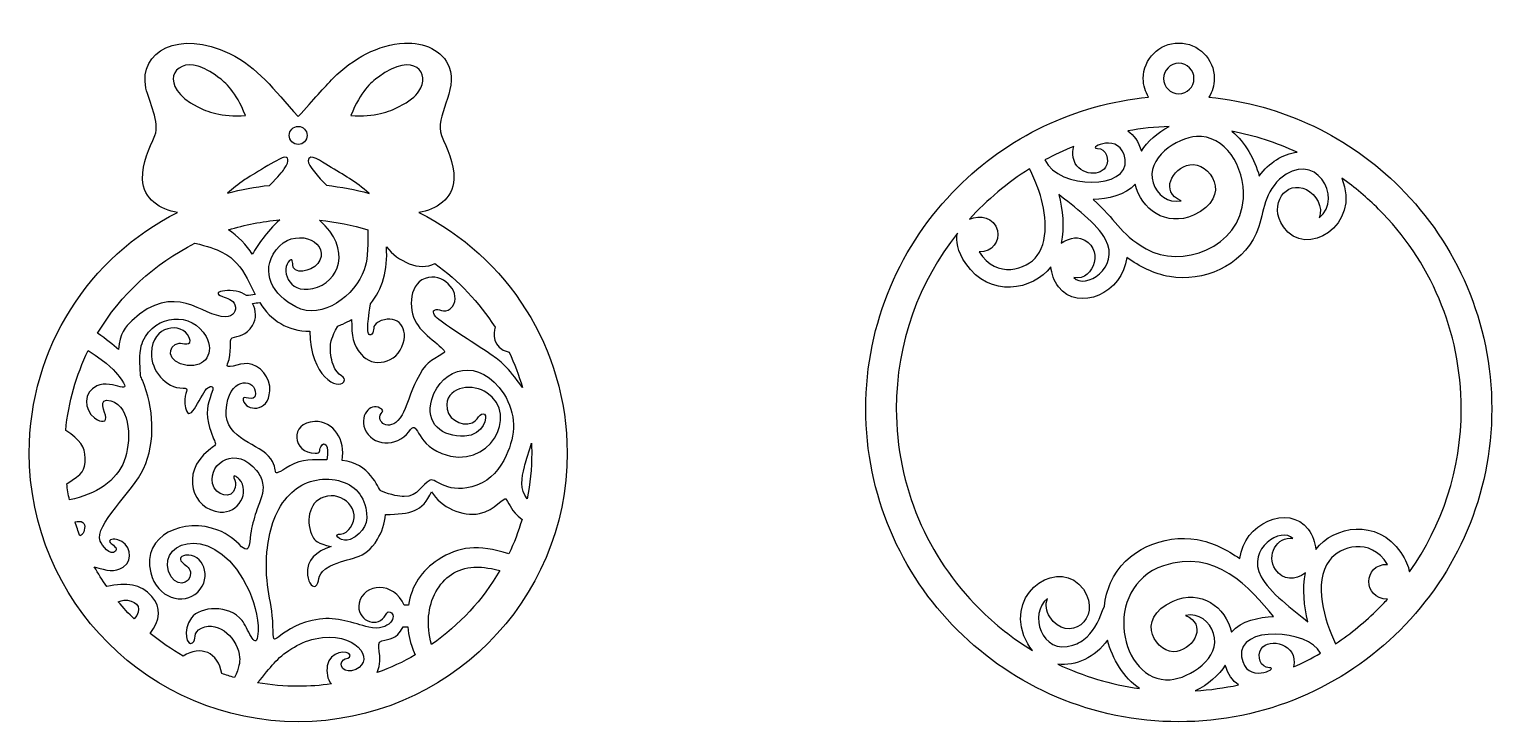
# Model space of a CAD drawing. Header units: centimetres. Extents: x 1 to 126, y -110 to -2.
# Drawn here: x 76.9 to 98.44, y -77.43 to -67.23 of the extents above; entities that cross this region are included whole.
import ezdxf

# ---------------------------------------------------------------- set-up
doc = ezdxf.new("R2010")
doc.units = ezdxf.units.CM
doc.header["$MEASUREMENT"] = 0
doc.layers.add('layer 1', color=7, linetype='Continuous')

msp = doc.modelspace()

# ---------------------------------------------------------------- linework, layer by layer
at = {"layer": 'layer 1', "color": 250}
for points, knots in [([(80.85889, -77.43492), (83.04727, -77.43492), (84.82131, -75.66088), (84.82131, -73.4725), (84.82131, -73.4725), (84.82131, -71.92305), (83.93184, -70.58154), (82.63577, -69.93014), (82.63577, -69.93014), (82.88968, -69.89324), (83.14027, -69.73407), (83.15141, -69.44225), (83.15141, -69.44225), (83.16106, -69.18946), (83.05103, -68.99299), (82.9699, -68.79592), (82.9699, -68.79592), (82.86015, -68.52937), (83.2183, -68.13003), (83.08518, -67.79286), (83.08518, -67.79286), (82.98617, -67.54208), (82.7123, -67.42044), (82.42462, -67.4363), (82.42462, -67.4363), (82.03214, -67.45793), (81.6651, -67.66514), (81.37521, -67.95314), (81.37521, -67.95314), (81.23578, -68.09166), (81.0924, -68.26355), (80.85889, -68.5198), (80.85889, -68.5198), (80.48413, -68.10853), (80.27487, -67.79811), (79.84561, -67.58983), (79.84561, -67.58983), (79.10864, -67.23226), (78.50056, -67.55279), (78.61627, -68.0988), (78.61627, -68.0988), (78.65986, -68.30445), (78.8261, -68.60597), (78.74789, -68.79592), (78.74789, -68.79592), (78.66675, -68.99298), (78.55673, -69.18948), (78.56638, -69.44225), (78.56638, -69.44225), (78.57752, -69.73407), (78.8281, -69.89324), (79.08201, -69.93013), (79.08201, -69.93013), (77.78594, -70.58153), (76.89647, -71.92305), (76.89647, -73.4725), (76.89647, -73.4725), (76.89647, -75.66088), (78.67051, -77.43492), (80.85889, -77.43492)], [0, 0, 0, 0, 0.0625, 0.0625, 0.0625, 0.0625, 0.125, 0.125, 0.125, 0.125, 0.1875, 0.1875, 0.1875, 0.1875, 0.25, 0.25, 0.25, 0.25, 0.3125, 0.3125, 0.3125, 0.3125, 0.375, 0.375, 0.375, 0.375, 0.4375, 0.4375, 0.4375, 0.4375, 0.5, 0.5, 0.5, 0.5, 0.5625, 0.5625, 0.5625, 0.5625, 0.625, 0.625, 0.625, 0.625, 0.6875, 0.6875, 0.6875, 0.6875, 0.75, 0.75, 0.75, 0.75, 0.8125, 0.8125, 0.8125, 0.8125, 0.875, 0.875, 0.875, 0.875, 1, 1, 1, 1]), ([(90.57214, -76.08433), (91.4066, -76.9188), (92.55937, -77.43492), (93.83266, -77.43492), (93.83266, -77.43492), (95.10593, -77.43492), (96.25875, -76.91878), (97.09318, -76.08433), (97.09318, -76.08433), (97.92763, -75.2499), (98.44377, -74.09708), (98.44377, -72.82381), (98.44377, -72.82381), (98.44377, -71.55052), (97.92764, -70.39775), (97.09318, -69.56329), (97.09318, -69.56329), (96.35702, -68.82711), (95.37301, -68.33878), (94.27713, -68.23394), (94.27713, -68.23394), (94.32696, -68.15384), (94.35577, -68.05931), (94.35577, -67.95803), (94.35577, -67.95803), (94.35577, -67.66911), (94.12158, -67.43492), (93.83266, -67.43492), (93.83266, -67.43492), (93.54374, -67.43492), (93.30955, -67.66911), (93.30955, -67.95803), (93.30955, -67.95803), (93.30955, -68.05931), (93.33836, -68.15384), (93.38819, -68.23394), (93.38819, -68.23394), (92.29231, -68.33876), (91.30833, -68.8271), (90.57214, -69.56329), (90.57214, -69.56329), (89.73771, -70.39774), (89.22155, -71.55052), (89.22155, -72.82381), (89.22155, -72.82381), (89.22155, -74.0971), (89.73769, -75.24989), (90.57214, -76.08433)], [0, 0, 0, 0, 0.07692308, 0.07692308, 0.07692308, 0.07692308, 0.15384615, 0.15384615, 0.15384615, 0.15384615, 0.23076923, 0.23076923, 0.23076923, 0.23076923, 0.30769231, 0.30769231, 0.30769231, 0.30769231, 0.38461538, 0.38461538, 0.38461538, 0.38461538, 0.46153846, 0.46153846, 0.46153846, 0.46153846, 0.53846154, 0.53846154, 0.53846154, 0.53846154, 0.61538462, 0.61538462, 0.61538462, 0.61538462, 0.69230769, 0.69230769, 0.69230769, 0.69230769, 0.76923077, 0.76923077, 0.76923077, 0.76923077, 0.84615385, 0.84615385, 0.84615385, 0.84615385, 1, 1, 1, 1]), ([(82.34719, -68.37157), (82.19993, -68.44806), (81.99551, -68.52904), (81.63398, -68.50205), (81.63398, -68.50205), (81.78602, -68.14099), (81.92456, -68.0212), (82.04055, -67.936), (82.04055, -67.936), (82.57772, -67.54145), (82.81582, -67.8887), (82.63861, -68.14493), (82.63861, -68.14493), (82.58455, -68.22309), (82.49445, -68.29509), (82.34719, -68.37157)], [0, 0, 0, 0, 0.2, 0.2, 0.2, 0.2, 0.4, 0.4, 0.4, 0.4, 0.6, 0.6, 0.6, 0.6, 1, 1, 1, 1]), ([(79.67723, -67.936), (79.79323, -68.0212), (79.93176, -68.14099), (80.08381, -68.50205), (80.08381, -68.50205), (79.72227, -68.52904), (79.51786, -68.44806), (79.37059, -68.37157), (79.37059, -68.37157), (78.79097, -68.07052), (79.02123, -67.66549), (79.38384, -67.77487), (79.38384, -67.77487), (79.46774, -67.80017), (79.56122, -67.85079), (79.67723, -67.936)], [0, 0, 0, 0, 0.2, 0.2, 0.2, 0.2, 0.4, 0.4, 0.4, 0.4, 0.6, 0.6, 0.6, 0.6, 1, 1, 1, 1]), ([(93.83266, -68.18203), (93.70895, -68.18203), (93.60866, -68.08174), (93.60866, -67.95803), (93.60866, -67.95803), (93.60866, -67.83432), (93.70895, -67.73402), (93.83266, -67.73402), (93.83266, -67.73402), (93.95637, -67.73402), (94.05666, -67.83432), (94.05666, -67.95803), (94.05666, -67.95803), (94.05666, -68.08174), (93.95637, -68.18203), (93.83266, -68.18203)], [0, 0, 0, 0, 0.2, 0.2, 0.2, 0.2, 0.4, 0.4, 0.4, 0.4, 0.6, 0.6, 0.6, 0.6, 1, 1, 1, 1]), ([(80.85889, -68.92865), (80.93189, -68.92865), (80.99107, -68.86947), (80.99107, -68.79647), (80.99107, -68.79647), (80.99107, -68.72346), (80.93189, -68.66429), (80.85889, -68.66429), (80.85889, -68.66429), (80.78589, -68.66429), (80.72671, -68.72346), (80.72671, -68.79647), (80.72671, -68.79647), (80.72671, -68.86947), (80.78589, -68.92865), (80.85889, -68.92865)], [0, 0, 0, 0, 0.2, 0.2, 0.2, 0.2, 0.4, 0.4, 0.4, 0.4, 0.6, 0.6, 0.6, 0.6, 1, 1, 1, 1]), ([(91.86024, -69.15833), (91.99862, -69.08371), (92.14171, -69.01674), (92.28894, -68.95789), (92.28894, -68.95789), (92.26978, -69.00949), (92.26416, -69.06514), (92.27645, -69.12295), (92.27645, -69.12295), (92.33008, -69.37537), (92.65343, -69.41687), (92.75256, -69.26661), (92.75256, -69.26661), (92.82242, -69.16072), (92.76249, -68.98634), (92.63296, -68.98743), (92.63296, -68.98743), (92.47232, -68.9888), (92.98398, -68.72977), (93.04169, -69.1499), (93.04169, -69.1499), (93.1039, -69.60252), (92.06741, -69.59361), (91.86024, -69.15833)], [0, 0, 0, 0, 0.14285714, 0.14285714, 0.14285714, 0.14285714, 0.28571429, 0.28571429, 0.28571429, 0.28571429, 0.42857143, 0.42857143, 0.42857143, 0.42857143, 0.57142857, 0.57142857, 0.57142857, 0.57142857, 0.71428571, 0.71428571, 0.71428571, 0.71428571, 1, 1, 1, 1]), ([(93.69352, -68.66448), (93.51981, -68.75267), (93.37144, -68.88491), (93.28127, -69.02815), (93.28127, -69.02815), (93.24273, -68.88633), (93.16969, -68.7899), (93.07986, -68.7301), (93.07986, -68.7301), (93.27977, -68.69358), (93.48471, -68.67136), (93.69352, -68.66448)], [0, 0, 0, 0, 0.25, 0.25, 0.25, 0.25, 0.5, 0.5, 0.5, 0.5, 1, 1, 1, 1]), ([(95.01878, -69.39479), (94.95074, -69.1483), (94.81233, -68.89857), (94.61587, -68.73573), (94.61587, -68.73573), (94.95151, -68.79964), (95.27285, -68.90389), (95.57468, -69.04319), (95.57468, -69.04319), (95.36643, -69.07175), (95.15871, -69.19438), (95.01878, -69.39479)], [0, 0, 0, 0, 0.25, 0.25, 0.25, 0.25, 0.5, 0.5, 0.5, 0.5, 1, 1, 1, 1]), ([(93.35174, -70.46955), (92.93621, -70.22729), (92.91263, -70.03488), (92.57071, -69.74169), (92.57071, -69.74169), (92.78329, -69.73516), (93.0487, -69.68027), (93.192, -69.51415), (93.192, -69.51415), (93.27526, -69.88378), (93.64737, -70.15119), (94.04878, -69.97103), (94.04878, -69.97103), (94.65313, -69.69978), (94.27862, -69.17489), (93.99637, -69.22781), (93.99637, -69.22781), (93.72884, -69.278), (93.55228, -69.63278), (93.86774, -69.75801), (93.86774, -69.75801), (93.66816, -69.80286), (93.51218, -69.66607), (93.45581, -69.49421), (93.45581, -69.49421), (93.33722, -69.13264), (93.8086, -68.83266), (94.09313, -68.81249), (94.09313, -68.81249), (94.50391, -68.78343), (94.81053, -69.25025), (94.78508, -69.72352), (94.78508, -69.72352), (94.74571, -70.45658), (93.85527, -70.76302), (93.35174, -70.46955)], [0, 0, 0, 0, 0.1, 0.1, 0.1, 0.1, 0.2, 0.2, 0.2, 0.2, 0.3, 0.3, 0.3, 0.3, 0.4, 0.4, 0.4, 0.4, 0.5, 0.5, 0.5, 0.5, 0.6, 0.6, 0.6, 0.6, 0.7, 0.7, 0.7, 0.7, 0.8, 0.8, 0.8, 0.8, 1, 1, 1, 1]), ([(80.43733, -69.53241), (80.22593, -69.55479), (80.01951, -69.59386), (79.81936, -69.64815), (79.81936, -69.64815), (79.89507, -69.58124), (79.97167, -69.51433), (80.07092, -69.44831), (80.07092, -69.44831), (80.15256, -69.394), (80.58417, -69.13272), (80.63795, -69.12079), (80.63795, -69.12079), (80.71193, -69.10436), (80.74464, -69.16345), (80.65423, -69.2894), (80.65423, -69.2894), (80.6219, -69.33444), (80.57627, -69.39477), (80.43733, -69.53241)], [0, 0, 0, 0, 0.16666667, 0.16666667, 0.16666667, 0.16666667, 0.33333333, 0.33333333, 0.33333333, 0.33333333, 0.5, 0.5, 0.5, 0.5, 0.66666667, 0.66666667, 0.66666667, 0.66666667, 1, 1, 1, 1]), ([(81.90466, -69.64984), (81.70055, -69.59411), (81.48989, -69.55418), (81.27404, -69.53168), (81.27404, -69.53168), (81.16141, -69.41685), (81.003, -69.23468), (81.00661, -69.17163), (81.00661, -69.17163), (81.0142, -69.0387), (81.2118, -69.18948), (81.30309, -69.24386), (81.30309, -69.24386), (81.53707, -69.38326), (81.70209, -69.47252), (81.90466, -69.64984)], [0, 0, 0, 0, 0.2, 0.2, 0.2, 0.2, 0.4, 0.4, 0.4, 0.4, 0.6, 0.6, 0.6, 0.6, 1, 1, 1, 1]), ([(92.48162, -76.18436), (92.4223, -76.23901), (92.34838, -76.28161), (92.27144, -76.30697), (92.27144, -76.30697), (91.80574, -76.4605), (91.61612, -75.83623), (91.89916, -75.61922), (91.89916, -75.61922), (91.8597, -75.7048), (91.88134, -75.8058), (91.93312, -75.88984), (91.93312, -75.88984), (92.18788, -76.30353), (92.72667, -75.92054), (92.4266, -75.48384), (92.4266, -75.48384), (92.10288, -75.01276), (91.29648, -75.4842), (91.55169, -76.16779), (91.55169, -76.16779), (91.58366, -76.25342), (91.62614, -76.32519), (91.67627, -76.38399), (91.67627, -76.38399), (91.38963, -76.21002), (91.12567, -76.00239), (90.88988, -75.7666), (90.88988, -75.7666), (90.13679, -75.01351), (89.67097, -73.97306), (89.67097, -72.82381), (89.67097, -72.82381), (89.67097, -71.847), (90.00755, -70.94883), (90.57097, -70.23884), (90.57097, -70.23884), (90.54342, -70.35118), (90.57076, -70.50115), (90.69534, -70.68497), (90.69534, -70.68497), (91.04488, -71.20079), (91.68344, -71.07802), (91.9496, -70.73219), (91.9496, -70.73219), (91.95562, -70.83081), (91.9949, -70.94147), (92.06092, -71.02854), (92.06092, -71.02854), (92.35096, -71.41107), (93.01611, -71.11035), (93.06628, -70.59614), (93.06628, -70.59614), (93.25904, -70.72672), (93.46484, -70.83818), (93.69638, -70.8768), (93.69638, -70.8768), (94.18992, -70.95912), (94.75458, -70.72776), (94.97099, -70.24122), (94.97099, -70.24122), (95.09076, -69.97185), (95.06884, -69.67304), (95.31819, -69.44329), (95.31819, -69.44329), (95.82617, -68.97508), (96.27732, -69.71961), (95.90065, -70.00844), (95.90065, -70.00844), (95.96958, -69.85884), (95.85204, -69.66209), (95.71464, -69.5944), (95.71464, -69.5944), (95.41413, -69.44636), (95.14485, -69.81149), (95.37322, -70.1438), (95.37322, -70.1438), (95.70767, -70.63049), (96.52885, -70.11603), (96.23378, -69.42425), (96.23378, -69.42425), (96.42716, -69.56109), (96.6084, -69.71396), (96.77544, -69.88103), (96.77544, -69.88103), (97.52855, -70.63413), (97.99435, -71.67456), (97.99435, -72.82381), (97.99435, -72.82381), (97.99435, -73.71881), (97.71182, -74.54781), (97.23112, -75.2265), (97.23112, -75.2265), (97.21586, -75.14364), (97.17643, -75.04882), (97.10449, -74.94266), (97.10449, -74.94266), (96.75492, -74.42685), (96.11637, -74.54962), (95.85021, -74.89546), (95.85021, -74.89546), (95.84419, -74.79683), (95.80491, -74.68617), (95.73889, -74.59908), (95.73889, -74.59908), (95.44885, -74.21657), (94.78369, -74.51729), (94.73352, -75.0315), (94.73352, -75.0315), (94.54078, -74.9009), (94.33496, -74.78946), (94.10342, -74.75084), (94.10342, -74.75084), (93.6099, -74.66852), (93.04524, -74.89988), (92.82883, -75.38642), (92.82883, -75.38642), (92.78014, -75.49591), (92.7497, -75.61313), (92.73685, -75.73269), (92.73685, -75.73269), (92.66897, -75.90509), (92.59955, -76.07567), (92.48162, -76.18436)], [0, 0, 0, 0, 0.03125, 0.03125, 0.03125, 0.03125, 0.0625, 0.0625, 0.0625, 0.0625, 0.09375, 0.09375, 0.09375, 0.09375, 0.125, 0.125, 0.125, 0.125, 0.15625, 0.15625, 0.15625, 0.15625, 0.1875, 0.1875, 0.1875, 0.1875, 0.21875, 0.21875, 0.21875, 0.21875, 0.25, 0.25, 0.25, 0.25, 0.28125, 0.28125, 0.28125, 0.28125, 0.3125, 0.3125, 0.3125, 0.3125, 0.34375, 0.34375, 0.34375, 0.34375, 0.375, 0.375, 0.375, 0.375, 0.40625, 0.40625, 0.40625, 0.40625, 0.4375, 0.4375, 0.4375, 0.4375, 0.46875, 0.46875, 0.46875, 0.46875, 0.5, 0.5, 0.5, 0.5, 0.53125, 0.53125, 0.53125, 0.53125, 0.5625, 0.5625, 0.5625, 0.5625, 0.59375, 0.59375, 0.59375, 0.59375, 0.625, 0.625, 0.625, 0.625, 0.65625, 0.65625, 0.65625, 0.65625, 0.6875, 0.6875, 0.6875, 0.6875, 0.71875, 0.71875, 0.71875, 0.71875, 0.75, 0.75, 0.75, 0.75, 0.78125, 0.78125, 0.78125, 0.78125, 0.8125, 0.8125, 0.8125, 0.8125, 0.84375, 0.84375, 0.84375, 0.84375, 0.875, 0.875, 0.875, 0.875, 0.90625, 0.90625, 0.90625, 0.90625, 0.9375, 0.9375, 0.9375, 0.9375, 1, 1, 1, 1]), ([(91.74796, -70.56804), (91.59378, -70.7757), (91.14537, -70.92191), (90.89262, -70.51133), (90.89262, -70.51133), (91.08778, -70.5168), (91.2, -70.35482), (91.15989, -70.19541), (91.15989, -70.19541), (91.1127, -70.00796), (90.90592, -69.95908), (90.74844, -70.02962), (90.74844, -70.02962), (91.00788, -69.74335), (91.3065, -69.49375), (91.63441, -69.28938), (91.63441, -69.28938), (91.67803, -69.38121), (91.72097, -69.4733), (91.75692, -69.56742), (91.75692, -69.56742), (91.86286, -69.8445), (91.93879, -70.31104), (91.74796, -70.56804)], [0, 0, 0, 0, 0.14285714, 0.14285714, 0.14285714, 0.14285714, 0.28571429, 0.28571429, 0.28571429, 0.28571429, 0.42857143, 0.42857143, 0.42857143, 0.42857143, 0.57142857, 0.57142857, 0.57142857, 0.57142857, 0.71428571, 0.71428571, 0.71428571, 0.71428571, 1, 1, 1, 1]), ([(92.38691, -70.31368), (92.27207, -70.2735), (92.11995, -70.36989), (92.09921, -70.3846), (92.09921, -70.3846), (92.14667, -70.15174), (92.12501, -69.89079), (92.06335, -69.6664), (92.06335, -69.6664), (92.28307, -69.83742), (92.63366, -70.10221), (92.75443, -70.32978), (92.75443, -70.32978), (92.97748, -70.75006), (92.45257, -71.07044), (92.2843, -70.89067), (92.2843, -70.89067), (92.6, -70.94886), (92.74192, -70.43054), (92.38691, -70.31368)], [0, 0, 0, 0, 0.16666667, 0.16666667, 0.16666667, 0.16666667, 0.33333333, 0.33333333, 0.33333333, 0.33333333, 0.5, 0.5, 0.5, 0.5, 0.66666667, 0.66666667, 0.66666667, 0.66666667, 1, 1, 1, 1]), ([(80.58829, -70.04255), (80.32619, -70.06295), (80.07234, -70.11271), (79.83002, -70.18855), (79.83002, -70.18855), (79.96339, -70.26788), (80.10443, -70.41933), (80.18305, -70.54783), (80.18305, -70.54783), (80.26766, -70.40387), (80.3851, -70.22461), (80.58829, -70.04255)], [0, 0, 0, 0, 0.25, 0.25, 0.25, 0.25, 0.5, 0.5, 0.5, 0.5, 1, 1, 1, 1]), ([(81.88555, -70.18784), (81.65723, -70.11652), (81.41858, -70.06862), (81.17255, -70.04638), (81.17255, -70.04638), (81.66419, -70.47098), (81.46002, -70.9678), (81.07544, -71.05188), (81.07544, -71.05188), (80.6894, -71.13628), (80.60516, -70.75286), (80.73208, -70.63875), (80.73208, -70.63875), (80.79065, -70.58609), (80.77023, -70.71624), (80.78857, -70.7471), (80.78857, -70.7471), (80.85293, -70.85543), (81.12232, -70.77365), (81.17907, -70.63672), (81.17907, -70.63672), (81.30517, -70.33241), (80.78293, -70.14584), (80.53285, -70.48387), (80.53285, -70.48387), (80.28917, -70.81326), (80.48777, -71.14955), (80.82575, -71.32396), (80.82575, -71.32396), (81.21548, -71.52508), (81.69822, -71.15165), (81.83198, -70.77518), (81.83198, -70.77518), (81.878, -70.64571), (81.8846, -70.51684), (81.88555, -70.18784)], [0, 0, 0, 0, 0.1, 0.1, 0.1, 0.1, 0.2, 0.2, 0.2, 0.2, 0.3, 0.3, 0.3, 0.3, 0.4, 0.4, 0.4, 0.4, 0.5, 0.5, 0.5, 0.5, 0.6, 0.6, 0.6, 0.6, 0.7, 0.7, 0.7, 0.7, 0.8, 0.8, 0.8, 0.8, 1, 1, 1, 1]), ([(79.33756, -70.38605), (78.74126, -70.68057), (78.24259, -71.1427), (77.90315, -71.71102), (77.90315, -71.71102), (78.03068, -71.79985), (78.13115, -71.87931), (78.21205, -71.95069), (78.21205, -71.95069), (78.23175, -71.71434), (78.31176, -71.61679), (78.40657, -71.52739), (78.40657, -71.52739), (79.04095, -70.92927), (79.44823, -71.46902), (79.78574, -71.46902), (79.78574, -71.46902), (79.89714, -71.46902), (79.96286, -71.38212), (79.9278, -71.29183), (79.9278, -71.29183), (79.89896, -71.21754), (79.81244, -71.19373), (79.7432, -71.16911), (79.7432, -71.16911), (79.51548, -71.08816), (79.94439, -71.0275), (80.09493, -71.15728), (80.09493, -71.15728), (80.13815, -71.15129), (80.1814, -71.14531), (80.22463, -71.13932), (80.22463, -71.13932), (80.13932, -70.97965), (80.082, -70.82161), (79.95216, -70.67941), (79.95216, -70.67941), (79.85001, -70.56753), (79.70092, -70.46373), (79.33756, -70.38605)], [0, 0, 0, 0, 0.09090909, 0.09090909, 0.09090909, 0.09090909, 0.18181818, 0.18181818, 0.18181818, 0.18181818, 0.27272727, 0.27272727, 0.27272727, 0.27272727, 0.36363636, 0.36363636, 0.36363636, 0.36363636, 0.45454545, 0.45454545, 0.45454545, 0.45454545, 0.54545455, 0.54545455, 0.54545455, 0.54545455, 0.63636364, 0.63636364, 0.63636364, 0.63636364, 0.72727273, 0.72727273, 0.72727273, 0.72727273, 0.81818182, 0.81818182, 0.81818182, 0.81818182, 1, 1, 1, 1]), ([(84.16303, -72.51099), (84.11082, -72.33134), (84.04448, -72.15772), (83.96508, -71.99151), (83.96508, -71.99151), (83.70285, -71.91617), (83.74265, -71.71785), (83.75895, -71.62065), (83.75895, -71.62065), (83.52469, -71.25459), (83.22293, -70.93591), (82.87135, -70.68192), (82.87135, -70.68192), (82.64543, -70.80722), (82.3262, -70.64924), (82.15876, -70.43834), (82.15876, -70.43834), (82.18203, -70.77843), (82.09897, -71.0629), (81.92215, -71.27846), (81.92215, -71.27846), (81.89867, -71.46316), (81.88592, -71.56177), (81.88294, -71.62296), (81.88294, -71.62296), (81.87932, -71.69744), (81.90204, -71.76338), (81.94191, -71.72464), (81.94191, -71.72464), (81.99655, -71.67155), (81.93261, -71.60312), (82.0373, -71.5469), (82.0373, -71.5469), (82.28677, -71.41293), (82.48543, -71.59878), (82.40765, -71.85741), (82.40765, -71.85741), (82.31508, -72.16519), (81.95521, -72.22741), (81.78521, -72.02059), (81.78521, -72.02059), (81.66357, -71.8726), (81.64581, -71.76243), (81.64581, -71.50916), (81.64581, -71.50916), (81.60456, -71.5333), (81.56139, -71.55527), (81.5168, -71.57489), (81.5168, -71.57489), (81.49206, -71.58578), (81.46686, -71.59594), (81.4414, -71.60533), (81.4414, -71.60533), (81.34851, -71.78281), (81.33574, -71.82964), (81.33359, -71.89835), (81.33359, -71.89835), (81.33106, -71.97886), (81.34312, -72.08943), (81.37171, -72.17075), (81.37171, -72.17075), (81.43982, -72.36444), (81.57842, -72.3419), (81.52974, -72.42492), (81.52974, -72.42492), (81.45292, -72.55594), (81.0311, -72.35343), (81.0311, -71.68174), (81.0311, -71.68174), (80.7044, -71.67706), (80.45874, -71.52958), (80.29193, -71.25746), (80.29193, -71.25746), (80.25682, -71.2627), (80.22171, -71.26794), (80.18662, -71.27317), (80.18662, -71.27317), (80.24212, -71.37493), (80.24758, -71.49868), (80.18778, -71.5958), (80.18778, -71.5958), (80.0925, -71.75055), (79.97246, -71.75053), (79.88474, -71.77714), (79.88474, -71.77714), (79.8288, -71.79411), (79.8965, -71.99981), (79.81825, -72.16001), (79.81825, -72.16001), (79.7674, -72.26412), (79.99541, -72.14723), (80.10979, -72.15831), (80.10979, -72.15831), (80.30113, -72.17683), (80.45686, -72.36662), (80.44182, -72.56164), (80.44182, -72.56164), (80.41648, -72.89042), (80.08827, -72.85904), (80.04974, -72.69814), (80.04974, -72.69814), (80.02248, -72.5843), (80.22854, -72.76439), (80.23046, -72.60236), (80.23046, -72.60236), (80.23297, -72.39062), (79.88373, -72.32809), (79.80509, -72.7654), (79.80509, -72.7654), (79.71733, -73.25341), (80.23205, -73.31159), (80.4198, -73.52032), (80.4198, -73.52032), (80.6284, -73.75223), (80.38961, -73.86694), (80.73691, -73.66463), (80.73691, -73.66463), (80.91377, -73.5616), (81.08702, -73.57736), (81.28089, -73.57736), (81.28089, -73.57736), (81.32565, -73.35846), (81.2404, -73.28544), (81.19154, -73.3838), (81.19154, -73.3838), (81.16261, -73.442), (81.19623, -73.4798), (81.10927, -73.47919), (81.10927, -73.47919), (80.77487, -73.47686), (80.72046, -73.02734), (81.1025, -73.01101), (81.1025, -73.01101), (81.3817, -72.99908), (81.55987, -73.28701), (81.50585, -73.58437), (81.50585, -73.58437), (81.91778, -73.6253), (82.03569, -73.99839), (82.07564, -74.03482), (82.07564, -74.03482), (82.24259, -74.09891), (82.34516, -74.11605), (82.41778, -74.1169), (82.41778, -74.1169), (82.6322, -74.11942), (82.67618, -73.9328), (82.80275, -73.87626), (82.80275, -73.87626), (82.8858, -73.83916), (83.07513, -74.10885), (83.49083, -73.9483), (83.49083, -73.9483), (83.70682, -73.86488), (83.82784, -73.71826), (83.92421, -73.51056), (83.92421, -73.51056), (84.06409, -73.20909), (84.07781, -72.89795), (83.88736, -72.60384), (83.88736, -72.60384), (83.5346, -72.05909), (82.9754, -72.19804), (82.82658, -72.68801), (82.82658, -72.68801), (82.71994, -73.03912), (82.98551, -73.24481), (83.30934, -73.22854), (83.30934, -73.22854), (83.6063, -73.21361), (83.64833, -72.93211), (83.60535, -72.90422), (83.60535, -72.90422), (83.54312, -72.86383), (83.49046, -73.00731), (83.42425, -73.03129), (83.42425, -73.03129), (83.24698, -73.09549), (83.03391, -72.95801), (83.04769, -72.76076), (83.04769, -72.76076), (83.06731, -72.47996), (83.44478, -72.45536), (83.6387, -72.58655), (83.6387, -72.58655), (84.12417, -72.91499), (83.67313, -73.75282), (82.97377, -73.48257), (82.97377, -73.48257), (82.56269, -73.32372), (82.63824, -72.95172), (82.48698, -73.16192), (82.48698, -73.16192), (82.31882, -73.3956), (81.93819, -73.37837), (81.84038, -73.11955), (81.84038, -73.11955), (81.75526, -72.89433), (81.95464, -72.71259), (82.08989, -72.83131), (82.08989, -72.83131), (82.12703, -72.8639), (82.08143, -72.88664), (82.06829, -72.91814), (82.06829, -72.91814), (82.01944, -73.03522), (82.23153, -73.18323), (82.38983, -72.91403), (82.38983, -72.91403), (82.44134, -72.82641), (82.52821, -72.55334), (82.60107, -72.40727), (82.60107, -72.40727), (82.73711, -72.13455), (82.79386, -72.13133), (83.00637, -72.00046), (83.00637, -72.00046), (83.07108, -71.96061), (82.71558, -71.75862), (82.59968, -71.56037), (82.59968, -71.56037), (82.47537, -71.34773), (82.48554, -70.94565), (82.78017, -70.88777), (82.78017, -70.88777), (83.02707, -70.83927), (83.26826, -71.13408), (83.13141, -71.31732), (83.13141, -71.31732), (83.0467, -71.43074), (82.9503, -71.35273), (82.89016, -71.36188), (82.89016, -71.36188), (82.80893, -71.37423), (82.86902, -71.46014), (82.93062, -71.50903), (82.93062, -71.50903), (83.09645, -71.64064), (83.48117, -71.87336), (83.704, -72.02865), (83.704, -72.02865), (83.83189, -72.11777), (83.94805, -72.20361), (84.16303, -72.51099)], [0, 0, 0, 0, 0.01612903, 0.01612903, 0.01612903, 0.01612903, 0.03225806, 0.03225806, 0.03225806, 0.03225806, 0.0483871, 0.0483871, 0.0483871, 0.0483871, 0.06451613, 0.06451613, 0.06451613, 0.06451613, 0.08064516, 0.08064516, 0.08064516, 0.08064516, 0.09677419, 0.09677419, 0.09677419, 0.09677419, 0.11290323, 0.11290323, 0.11290323, 0.11290323, 0.12903226, 0.12903226, 0.12903226, 0.12903226, 0.14516129, 0.14516129, 0.14516129, 0.14516129, 0.16129032, 0.16129032, 0.16129032, 0.16129032, 0.17741935, 0.17741935, 0.17741935, 0.17741935, 0.19354839, 0.19354839, 0.19354839, 0.19354839, 0.20967742, 0.20967742, 0.20967742, 0.20967742, 0.22580645, 0.22580645, 0.22580645, 0.22580645, 0.24193548, 0.24193548, 0.24193548, 0.24193548, 0.25806452, 0.25806452, 0.25806452, 0.25806452, 0.27419355, 0.27419355, 0.27419355, 0.27419355, 0.29032258, 0.29032258, 0.29032258, 0.29032258, 0.30645161, 0.30645161, 0.30645161, 0.30645161, 0.32258065, 0.32258065, 0.32258065, 0.32258065, 0.33870968, 0.33870968, 0.33870968, 0.33870968, 0.35483871, 0.35483871, 0.35483871, 0.35483871, 0.37096774, 0.37096774, 0.37096774, 0.37096774, 0.38709677, 0.38709677, 0.38709677, 0.38709677, 0.40322581, 0.40322581, 0.40322581, 0.40322581, 0.41935484, 0.41935484, 0.41935484, 0.41935484, 0.43548387, 0.43548387, 0.43548387, 0.43548387, 0.4516129, 0.4516129, 0.4516129, 0.4516129, 0.46774194, 0.46774194, 0.46774194, 0.46774194, 0.48387097, 0.48387097, 0.48387097, 0.48387097, 0.5, 0.5, 0.5, 0.5, 0.51612903, 0.51612903, 0.51612903, 0.51612903, 0.53225806, 0.53225806, 0.53225806, 0.53225806, 0.5483871, 0.5483871, 0.5483871, 0.5483871, 0.56451613, 0.56451613, 0.56451613, 0.56451613, 0.58064516, 0.58064516, 0.58064516, 0.58064516, 0.59677419, 0.59677419, 0.59677419, 0.59677419, 0.61290323, 0.61290323, 0.61290323, 0.61290323, 0.62903226, 0.62903226, 0.62903226, 0.62903226, 0.64516129, 0.64516129, 0.64516129, 0.64516129, 0.66129032, 0.66129032, 0.66129032, 0.66129032, 0.67741935, 0.67741935, 0.67741935, 0.67741935, 0.69354839, 0.69354839, 0.69354839, 0.69354839, 0.70967742, 0.70967742, 0.70967742, 0.70967742, 0.72580645, 0.72580645, 0.72580645, 0.72580645, 0.74193548, 0.74193548, 0.74193548, 0.74193548, 0.75806452, 0.75806452, 0.75806452, 0.75806452, 0.77419355, 0.77419355, 0.77419355, 0.77419355, 0.79032258, 0.79032258, 0.79032258, 0.79032258, 0.80645161, 0.80645161, 0.80645161, 0.80645161, 0.82258065, 0.82258065, 0.82258065, 0.82258065, 0.83870968, 0.83870968, 0.83870968, 0.83870968, 0.85483871, 0.85483871, 0.85483871, 0.85483871, 0.87096774, 0.87096774, 0.87096774, 0.87096774, 0.88709677, 0.88709677, 0.88709677, 0.88709677, 0.90322581, 0.90322581, 0.90322581, 0.90322581, 0.91935484, 0.91935484, 0.91935484, 0.91935484, 0.93548387, 0.93548387, 0.93548387, 0.93548387, 0.9516129, 0.9516129, 0.9516129, 0.9516129, 0.96774194, 0.96774194, 0.96774194, 0.96774194, 1, 1, 1, 1]), ([(77.85494, -75.15054), (77.91118, -75.25098), (77.97225, -75.34833), (78.03794, -75.44223), (78.03794, -75.44223), (78.33534, -75.37864), (78.53611, -75.40293), (78.7018, -75.58983), (78.7018, -75.58983), (78.84338, -75.74953), (78.82802, -75.93508), (78.67942, -76.13461), (78.67942, -76.13461), (78.8307, -76.25859), (78.99275, -76.36989), (79.16393, -76.46699), (79.16393, -76.46699), (79.42443, -76.30378), (79.67743, -76.41059), (79.73354, -76.72451), (79.73354, -76.72451), (79.79451, -76.74563), (79.85619, -76.76522), (79.91866, -76.78293), (79.91866, -76.78293), (79.99239, -76.64196), (80.00024, -76.55759), (79.99617, -76.48743), (79.99617, -76.48743), (79.98133, -76.23103), (79.69556, -75.9317), (79.43519, -76.05473), (79.43519, -76.05473), (79.29136, -76.1227), (79.36971, -76.22561), (79.3022, -76.27345), (79.3022, -76.27345), (79.22392, -76.32893), (79.143, -76.09887), (79.28668, -75.90375), (79.28668, -75.90375), (79.41273, -75.73259), (79.8437, -75.70575), (80.03233, -75.94361), (80.03233, -75.94361), (80.11194, -76.044), (80.22802, -76.38913), (80.26109, -76.17737), (80.26109, -76.17737), (80.29107, -75.98541), (80.23035, -75.72052), (80.14027, -75.51799), (80.14027, -75.51799), (79.6793, -74.4817), (78.80126, -74.75282), (78.94814, -75.21788), (78.94814, -75.21788), (79.0311, -75.48054), (79.27627, -75.40615), (79.27442, -75.25108), (79.27442, -75.25108), (79.27356, -75.17812), (79.21141, -75.13664), (79.16182, -75.09834), (79.16182, -75.09834), (79.10329, -75.05313), (79.10368, -74.99586), (79.19861, -74.98278), (79.19861, -74.98278), (79.45616, -74.9473), (79.59921, -75.30854), (79.37904, -75.52381), (79.37904, -75.52381), (79.17215, -75.72609), (78.77658, -75.61484), (78.68614, -75.2409), (78.68614, -75.2409), (78.5491, -74.67423), (79.18322, -74.42241), (79.67522, -74.61062), (79.67522, -74.61062), (79.8279, -74.66903), (79.92714, -74.75967), (80.02588, -74.85545), (80.02588, -74.85545), (80.16289, -74.98837), (80.14257, -74.74396), (80.16439, -74.62811), (80.16439, -74.62811), (80.18321, -74.52826), (80.22083, -74.39675), (80.24961, -74.31182), (80.24961, -74.31182), (80.29945, -74.16469), (80.35847, -74.07509), (80.33541, -73.92185), (80.33541, -73.92185), (80.32494, -73.85231), (80.29017, -73.79265), (80.24558, -73.73469), (80.24558, -73.73469), (79.95939, -73.36274), (79.53413, -73.61001), (79.59817, -73.92574), (79.59817, -73.92574), (79.6348, -74.10632), (79.88603, -74.17381), (79.93164, -73.98407), (79.93164, -73.98407), (79.94594, -73.92456), (79.92862, -73.88997), (79.91291, -73.84159), (79.91291, -73.84159), (79.89485, -73.78598), (79.95525, -73.82446), (79.98781, -73.85984), (79.98781, -73.85984), (80.16256, -74.04976), (79.97252, -74.36774), (79.71006, -74.34559), (79.71006, -74.34559), (79.29519, -74.31058), (79.12108, -73.76909), (79.53607, -73.43836), (79.53607, -73.43836), (79.71678, -73.29434), (79.62573, -73.41377), (79.53717, -73.03408), (79.53717, -73.03408), (79.48671, -72.81774), (79.5461, -72.71896), (79.59886, -72.54586), (79.59886, -72.54586), (79.61941, -72.47845), (79.55428, -72.48374), (79.50919, -72.53199), (79.50919, -72.53199), (79.41047, -72.63763), (79.23523, -73.13295), (79.19088, -72.74914), (79.19088, -72.74914), (79.17046, -72.57238), (79.27535, -72.51989), (79.16353, -72.51989), (79.16353, -72.51989), (78.9009, -72.51989), (78.69102, -72.26184), (78.69519, -71.99908), (78.69519, -71.99908), (78.70156, -71.59819), (79.14541, -71.5297), (79.25294, -71.77318), (79.25294, -71.77318), (79.31595, -71.91586), (79.14207, -71.85355), (79.10503, -71.85895), (79.10503, -71.85895), (78.92291, -71.8855), (78.91314, -72.14492), (79.22461, -72.18402), (79.22461, -72.18402), (79.4956, -72.21804), (79.63028, -71.99462), (79.502, -71.7601), (79.502, -71.7601), (79.29699, -71.38535), (78.75074, -71.42534), (78.57194, -71.82938), (78.57194, -71.82938), (78.53413, -71.91483), (78.51552, -72.01116), (78.5339, -72.3346), (78.5339, -72.3346), (78.54485, -72.35663), (78.55508, -72.37946), (78.56492, -72.40361), (78.56492, -72.40361), (78.72769, -72.80293), (78.76729, -73.29891), (78.58037, -73.70929), (78.58037, -73.70929), (78.42836, -74.04304), (77.84496, -74.54588), (77.94074, -74.77225), (77.94074, -74.77225), (77.96948, -74.84019), (78.08792, -74.99826), (78.16786, -74.92095), (78.16786, -74.92095), (78.21638, -74.87403), (78.11066, -74.8244), (78.08971, -74.79573), (78.08971, -74.79573), (78.04806, -74.73873), (78.15355, -74.74148), (78.19919, -74.75233), (78.19919, -74.75233), (78.37749, -74.79474), (78.44873, -75.04939), (78.27986, -75.15552), (78.27986, -75.15552), (78.14924, -75.23761), (78.04855, -75.21019), (77.85494, -75.15054)], [0, 0, 0, 0, 0.01923077, 0.01923077, 0.01923077, 0.01923077, 0.03846154, 0.03846154, 0.03846154, 0.03846154, 0.05769231, 0.05769231, 0.05769231, 0.05769231, 0.07692308, 0.07692308, 0.07692308, 0.07692308, 0.09615385, 0.09615385, 0.09615385, 0.09615385, 0.11538462, 0.11538462, 0.11538462, 0.11538462, 0.13461538, 0.13461538, 0.13461538, 0.13461538, 0.15384615, 0.15384615, 0.15384615, 0.15384615, 0.17307692, 0.17307692, 0.17307692, 0.17307692, 0.19230769, 0.19230769, 0.19230769, 0.19230769, 0.21153846, 0.21153846, 0.21153846, 0.21153846, 0.23076923, 0.23076923, 0.23076923, 0.23076923, 0.25, 0.25, 0.25, 0.25, 0.26923077, 0.26923077, 0.26923077, 0.26923077, 0.28846154, 0.28846154, 0.28846154, 0.28846154, 0.30769231, 0.30769231, 0.30769231, 0.30769231, 0.32692308, 0.32692308, 0.32692308, 0.32692308, 0.34615385, 0.34615385, 0.34615385, 0.34615385, 0.36538462, 0.36538462, 0.36538462, 0.36538462, 0.38461538, 0.38461538, 0.38461538, 0.38461538, 0.40384615, 0.40384615, 0.40384615, 0.40384615, 0.42307692, 0.42307692, 0.42307692, 0.42307692, 0.44230769, 0.44230769, 0.44230769, 0.44230769, 0.46153846, 0.46153846, 0.46153846, 0.46153846, 0.48076923, 0.48076923, 0.48076923, 0.48076923, 0.5, 0.5, 0.5, 0.5, 0.51923077, 0.51923077, 0.51923077, 0.51923077, 0.53846154, 0.53846154, 0.53846154, 0.53846154, 0.55769231, 0.55769231, 0.55769231, 0.55769231, 0.57692308, 0.57692308, 0.57692308, 0.57692308, 0.59615385, 0.59615385, 0.59615385, 0.59615385, 0.61538462, 0.61538462, 0.61538462, 0.61538462, 0.63461538, 0.63461538, 0.63461538, 0.63461538, 0.65384615, 0.65384615, 0.65384615, 0.65384615, 0.67307692, 0.67307692, 0.67307692, 0.67307692, 0.69230769, 0.69230769, 0.69230769, 0.69230769, 0.71153846, 0.71153846, 0.71153846, 0.71153846, 0.73076923, 0.73076923, 0.73076923, 0.73076923, 0.75, 0.75, 0.75, 0.75, 0.76923077, 0.76923077, 0.76923077, 0.76923077, 0.78846154, 0.78846154, 0.78846154, 0.78846154, 0.80769231, 0.80769231, 0.80769231, 0.80769231, 0.82692308, 0.82692308, 0.82692308, 0.82692308, 0.84615385, 0.84615385, 0.84615385, 0.84615385, 0.86538462, 0.86538462, 0.86538462, 0.86538462, 0.88461538, 0.88461538, 0.88461538, 0.88461538, 0.90384615, 0.90384615, 0.90384615, 0.90384615, 0.92307692, 0.92307692, 0.92307692, 0.92307692, 0.94230769, 0.94230769, 0.94230769, 0.94230769, 0.96153846, 0.96153846, 0.96153846, 0.96153846, 1, 1, 1, 1]), ([(77.76473, -71.96669), (77.5886, -72.32792), (77.47396, -72.7246), (77.43417, -73.14311), (77.43417, -73.14311), (77.64666, -73.28551), (77.72145, -73.37987), (77.72145, -73.55123), (77.72145, -73.55123), (77.72145, -73.73906), (77.6866, -73.77786), (77.4488, -73.93043), (77.4488, -73.93043), (77.45934, -74.00966), (77.47238, -74.08811), (77.48823, -74.16554), (77.48823, -74.16554), (77.88556, -74.08587), (78.18473, -73.88359), (78.29706, -73.58938), (78.29706, -73.58938), (78.39262, -73.33906), (78.41144, -72.79169), (78.09685, -72.70647), (78.09685, -72.70647), (77.88916, -72.6502), (78.0232, -72.883), (78.02608, -72.95351), (78.02608, -72.95351), (78.02994, -73.04835), (77.90597, -72.99831), (77.85622, -72.95823), (77.85622, -72.95823), (77.7035, -72.83519), (77.69011, -72.57696), (77.89259, -72.48636), (77.89259, -72.48636), (78.13095, -72.3797), (78.46, -72.66982), (78.22103, -72.35072), (78.22103, -72.35072), (78.16417, -72.27481), (78.06891, -72.16157), (77.76473, -71.96669)], [0, 0, 0, 0, 0.08333333, 0.08333333, 0.08333333, 0.08333333, 0.16666667, 0.16666667, 0.16666667, 0.16666667, 0.25, 0.25, 0.25, 0.25, 0.33333333, 0.33333333, 0.33333333, 0.33333333, 0.41666667, 0.41666667, 0.41666667, 0.41666667, 0.5, 0.5, 0.5, 0.5, 0.58333333, 0.58333333, 0.58333333, 0.58333333, 0.66666667, 0.66666667, 0.66666667, 0.66666667, 0.75, 0.75, 0.75, 0.75, 0.83333333, 0.83333333, 0.83333333, 0.83333333, 1, 1, 1, 1]), ([(84.23218, -74.15179), (84.27624, -73.9322), (84.29939, -73.70505), (84.29939, -73.4725), (84.29939, -73.4725), (84.29939, -73.42443), (84.29815, -73.37666), (84.29619, -73.32908), (84.29619, -73.32908), (84.23733, -73.52456), (84.21016, -73.60509), (84.19103, -73.6796), (84.19103, -73.6796), (84.14895, -73.84346), (84.12392, -74.00838), (84.23218, -74.15179)], [0, 0, 0, 0, 0.2, 0.2, 0.2, 0.2, 0.4, 0.4, 0.4, 0.4, 0.6, 0.6, 0.6, 0.6, 1, 1, 1, 1]), ([(83.96083, -74.96258), (84.03894, -74.80025), (84.10447, -74.63075), (84.15664, -74.45549), (84.15664, -74.45549), (83.9808, -74.30593), (83.99321, -74.25614), (83.9157, -74.15143), (83.9157, -74.15143), (83.88983, -74.11648), (83.76499, -74.31494), (83.52863, -74.36725), (83.52863, -74.36725), (83.27974, -74.42234), (82.95964, -74.27251), (82.82451, -74.04554), (82.82451, -74.04554), (82.68736, -74.3414), (82.51495, -74.37955), (82.14629, -74.37955), (82.14629, -74.37955), (82.13739, -74.50987), (82.08824, -74.64404), (82.02708, -74.74724), (82.02708, -74.74724), (81.83877, -75.06503), (81.61697, -74.99667), (81.3272, -75.14381), (81.3272, -75.14381), (81.12515, -75.24641), (81.18785, -75.3419), (81.13335, -75.41773), (81.13335, -75.41773), (81.08254, -75.48842), (81.00718, -75.39336), (80.99742, -75.27452), (80.99742, -75.27452), (80.97797, -75.03771), (81.12086, -74.93257), (81.34555, -74.8527), (81.34555, -74.8527), (81.1424, -74.80974), (81.10352, -74.76679), (81.07495, -74.71086), (81.07495, -74.71086), (80.9708, -74.50706), (80.99658, -74.20595), (81.2387, -74.12367), (81.2387, -74.12367), (81.51609, -74.0294), (81.80725, -74.32379), (81.62815, -74.57542), (81.62815, -74.57542), (81.56875, -74.65888), (81.52594, -74.66317), (81.45467, -74.67247), (81.45467, -74.67247), (81.36708, -74.68391), (81.51422, -74.80102), (81.62431, -74.74867), (81.62431, -74.74867), (81.83664, -74.64769), (81.90375, -74.4972), (81.85408, -74.2816), (81.85408, -74.2816), (81.79675, -74.0327), (81.61638, -73.89787), (81.35698, -73.8654), (81.35698, -73.8654), (81.10466, -73.83382), (80.86638, -73.93503), (80.69563, -74.12688), (80.69563, -74.12688), (80.50319, -74.34309), (80.42454, -74.63887), (80.39893, -74.93233), (80.39893, -74.93233), (80.35307, -75.4579), (80.48906, -75.66494), (80.48906, -76.10033), (80.48906, -76.10033), (80.48906, -76.41086), (80.56764, -76.01133), (81.1717, -75.9226), (81.1717, -75.9226), (81.42727, -75.88505), (81.67343, -75.98674), (81.89747, -76.03979), (81.89747, -76.03979), (82.21698, -76.11547), (82.32468, -75.86125), (82.21394, -75.81895), (82.21394, -75.81895), (82.16772, -75.80129), (82.15288, -75.85465), (82.12633, -75.89165), (82.12633, -75.89165), (82.0041, -76.06197), (81.70724, -75.92905), (81.75668, -75.68966), (81.75668, -75.68966), (81.82028, -75.3817), (82.27931, -75.3676), (82.41858, -75.71812), (82.41858, -75.71812), (82.44026, -75.71812), (82.46195, -75.71812), (82.48363, -75.71812), (82.48363, -75.71812), (82.52594, -75.43416), (82.67927, -75.20524), (82.91974, -75.04975), (82.91974, -75.04975), (83.22565, -74.85196), (83.50885, -74.81214), (83.96083, -74.96258)], [0, 0, 0, 0, 0.03333333, 0.03333333, 0.03333333, 0.03333333, 0.06666667, 0.06666667, 0.06666667, 0.06666667, 0.1, 0.1, 0.1, 0.1, 0.13333333, 0.13333333, 0.13333333, 0.13333333, 0.16666667, 0.16666667, 0.16666667, 0.16666667, 0.2, 0.2, 0.2, 0.2, 0.23333333, 0.23333333, 0.23333333, 0.23333333, 0.26666667, 0.26666667, 0.26666667, 0.26666667, 0.3, 0.3, 0.3, 0.3, 0.33333333, 0.33333333, 0.33333333, 0.33333333, 0.36666667, 0.36666667, 0.36666667, 0.36666667, 0.4, 0.4, 0.4, 0.4, 0.43333333, 0.43333333, 0.43333333, 0.43333333, 0.46666667, 0.46666667, 0.46666667, 0.46666667, 0.5, 0.5, 0.5, 0.5, 0.53333333, 0.53333333, 0.53333333, 0.53333333, 0.56666667, 0.56666667, 0.56666667, 0.56666667, 0.6, 0.6, 0.6, 0.6, 0.63333333, 0.63333333, 0.63333333, 0.63333333, 0.66666667, 0.66666667, 0.66666667, 0.66666667, 0.7, 0.7, 0.7, 0.7, 0.73333333, 0.73333333, 0.73333333, 0.73333333, 0.76666667, 0.76666667, 0.76666667, 0.76666667, 0.8, 0.8, 0.8, 0.8, 0.83333333, 0.83333333, 0.83333333, 0.83333333, 0.86666667, 0.86666667, 0.86666667, 0.86666667, 0.9, 0.9, 0.9, 0.9, 0.93333333, 0.93333333, 0.93333333, 0.93333333, 1, 1, 1, 1]), ([(77.57091, -74.48832), (77.59249, -74.55811), (77.61629, -74.62692), (77.6421, -74.69474), (77.6421, -74.69474), (77.67268, -74.67915), (77.68202, -74.66969), (77.6893, -74.65613), (77.6893, -74.65613), (77.71699, -74.60455), (77.73439, -74.50612), (77.66132, -74.48695), (77.66132, -74.48695), (77.64249, -74.48204), (77.6171, -74.48084), (77.57091, -74.48832)], [0, 0, 0, 0, 0.2, 0.2, 0.2, 0.2, 0.4, 0.4, 0.4, 0.4, 0.6, 0.6, 0.6, 0.6, 1, 1, 1, 1]), ([(95.73648, -75.96122), (95.51675, -75.79022), (95.16616, -75.52544), (95.04538, -75.29785), (95.04538, -75.29785), (94.82234, -74.87757), (95.34724, -74.55718), (95.51552, -74.73697), (95.51552, -74.73697), (95.2789, -74.69336), (95.11594, -74.98455), (95.25608, -75.19395), (95.25608, -75.19395), (95.36655, -75.35896), (95.54789, -75.35154), (95.70059, -75.24304), (95.70059, -75.24304), (95.65314, -75.4759), (95.67481, -75.73686), (95.73648, -75.96122)], [0, 0, 0, 0, 0.16666667, 0.16666667, 0.16666667, 0.16666667, 0.33333333, 0.33333333, 0.33333333, 0.33333333, 0.5, 0.5, 0.5, 0.5, 0.66666667, 0.66666667, 0.66666667, 0.66666667, 1, 1, 1, 1]), ([(96.05185, -75.0596), (96.20603, -74.85194), (96.65445, -74.70572), (96.9072, -75.1163), (96.9072, -75.1163), (96.54286, -75.1061), (96.54029, -75.62801), (96.90708, -75.62874), (96.90708, -75.62874), (96.86423, -75.67568), (96.82037, -75.72167), (96.77544, -75.7666), (96.77544, -75.7666), (96.582, -75.96004), (96.36955, -76.13449), (96.1412, -76.28699), (96.1412, -76.28699), (95.98132, -75.94624), (95.80915, -75.38646), (96.05185, -75.0596)], [0, 0, 0, 0, 0.16666667, 0.16666667, 0.16666667, 0.16666667, 0.33333333, 0.33333333, 0.33333333, 0.33333333, 0.5, 0.5, 0.5, 0.5, 0.66666667, 0.66666667, 0.66666667, 0.66666667, 1, 1, 1, 1]), ([(93.7067, -76.81513), (92.96463, -76.86765), (92.67731, -75.45561), (93.60744, -75.13663), (93.60744, -75.13663), (94.36739, -74.87602), (94.885, -75.46396), (95.22912, -75.88595), (95.22912, -75.88595), (95.01654, -75.89248), (94.75113, -75.94735), (94.60781, -76.11349), (94.60781, -76.11349), (94.52455, -75.74385), (94.15245, -75.47645), (93.75103, -75.65661), (93.75103, -75.65661), (93.14667, -75.92786), (93.52118, -76.45277), (93.80345, -76.39982), (93.80345, -76.39982), (94.07097, -76.34964), (94.24753, -75.99485), (93.93207, -75.86963), (93.93207, -75.86963), (94.13166, -75.82476), (94.28763, -75.96157), (94.34401, -76.13344), (94.34401, -76.13344), (94.46258, -76.49501), (93.99123, -76.79498), (93.7067, -76.81513)], [0, 0, 0, 0, 0.11111111, 0.11111111, 0.11111111, 0.11111111, 0.22222222, 0.22222222, 0.22222222, 0.22222222, 0.33333333, 0.33333333, 0.33333333, 0.33333333, 0.44444444, 0.44444444, 0.44444444, 0.44444444, 0.55555556, 0.55555556, 0.55555556, 0.55555556, 0.66666667, 0.66666667, 0.66666667, 0.66666667, 0.77777778, 0.77777778, 0.77777778, 0.77777778, 1, 1, 1, 1]), ([(82.82404, -76.29662), (83.23351, -76.01117), (83.57799, -75.63897), (83.83081, -75.20659), (83.83081, -75.20659), (83.64283, -75.16269), (83.54061, -75.15125), (83.44771, -75.15631), (83.44771, -75.15631), (83.20022, -75.1698), (83.00247, -75.31106), (82.88675, -75.52064), (82.88675, -75.52064), (82.76848, -75.73483), (82.7442, -76.0106), (82.82404, -76.29662)], [0, 0, 0, 0, 0.2, 0.2, 0.2, 0.2, 0.4, 0.4, 0.4, 0.4, 0.6, 0.6, 0.6, 0.6, 1, 1, 1, 1]), ([(78.20851, -75.66627), (78.2819, -75.75484), (78.35974, -75.83958), (78.4415, -75.92035), (78.4415, -75.92035), (78.56646, -75.77418), (78.50434, -75.66579), (78.34363, -75.6458), (78.34363, -75.6458), (78.31035, -75.64165), (78.27503, -75.64059), (78.20851, -75.66627)], [0, 0, 0, 0, 0.25, 0.25, 0.25, 0.25, 0.5, 0.5, 0.5, 0.5, 1, 1, 1, 1]), ([(82.02072, -76.71167), (82.21708, -76.64126), (82.40518, -76.55349), (82.58318, -76.45022), (82.58318, -76.45022), (82.49732, -76.25188), (82.48718, -76.17575), (82.47595, -76.03734), (82.47595, -76.03734), (82.45192, -76.03734), (82.42789, -76.03734), (82.40386, -76.03734), (82.40386, -76.03734), (82.30252, -76.23676), (82.20951, -76.20538), (82.09017, -76.24216), (82.09017, -76.24216), (81.9707, -76.279), (82.13375, -76.46722), (82.02072, -76.71167)], [0, 0, 0, 0, 0.16666667, 0.16666667, 0.16666667, 0.16666667, 0.33333333, 0.33333333, 0.33333333, 0.33333333, 0.5, 0.5, 0.5, 0.5, 0.66666667, 0.66666667, 0.66666667, 0.66666667, 1, 1, 1, 1]), ([(94.75811, -76.47774), (94.69347, -76.0072), (95.75211, -76.07289), (95.91884, -76.42561), (95.91884, -76.42561), (95.79112, -76.49974), (95.65906, -76.56728), (95.5232, -76.62775), (95.5232, -76.62775), (95.59766, -76.2832), (95.16222, -76.18676), (95.04725, -76.36102), (95.04725, -76.36102), (94.9774, -76.46692), (95.03732, -76.6413), (95.16687, -76.6402), (95.16687, -76.6402), (95.3275, -76.63885), (94.81583, -76.89787), (94.75811, -76.47774)], [0, 0, 0, 0, 0.16666667, 0.16666667, 0.16666667, 0.16666667, 0.33333333, 0.33333333, 0.33333333, 0.33333333, 0.5, 0.5, 0.5, 0.5, 0.66666667, 0.66666667, 0.66666667, 0.66666667, 1, 1, 1, 1]), ([(80.85889, -76.913), (81.02492, -76.913), (81.18813, -76.90098), (81.34788, -76.87824), (81.34788, -76.87824), (81.2843, -76.80868), (81.27352, -76.69964), (81.28727, -76.61105), (81.28727, -76.61105), (81.32058, -76.39648), (81.60263, -76.37322), (81.62262, -76.45301), (81.62262, -76.45301), (81.63503, -76.50255), (81.55197, -76.49897), (81.52443, -76.52086), (81.52443, -76.52086), (81.43943, -76.58845), (81.5331, -76.74791), (81.70766, -76.6649), (81.70766, -76.6649), (82.01208, -76.52014), (81.69817, -76.08594), (81.11061, -76.21178), (81.11061, -76.21178), (80.97779, -76.24024), (80.86118, -76.29715), (80.76563, -76.35581), (80.76563, -76.35581), (80.52957, -76.50072), (80.46876, -76.62234), (80.26014, -76.86096), (80.26014, -76.86096), (80.4546, -76.8951), (80.65465, -76.913), (80.85889, -76.913)], [0, 0, 0, 0, 0.1, 0.1, 0.1, 0.1, 0.2, 0.2, 0.2, 0.2, 0.3, 0.3, 0.3, 0.3, 0.4, 0.4, 0.4, 0.4, 0.5, 0.5, 0.5, 0.5, 0.6, 0.6, 0.6, 0.6, 0.7, 0.7, 0.7, 0.7, 0.8, 0.8, 0.8, 0.8, 1, 1, 1, 1]), ([(93.25601, -76.94585), (92.83038, -76.88686), (92.42536, -76.76345), (92.05102, -76.58588), (92.05102, -76.58588), (92.31143, -76.61868), (92.6018, -76.48956), (92.78105, -76.23284), (92.78105, -76.23284), (92.85714, -76.50848), (93.02119, -76.78815), (93.25601, -76.94585)], [0, 0, 0, 0, 0.25, 0.25, 0.25, 0.25, 0.5, 0.5, 0.5, 0.5, 1, 1, 1, 1]), ([(94.07487, -76.97849), (94.26205, -76.89075), (94.42298, -76.75131), (94.51855, -76.59949), (94.51855, -76.59949), (94.556, -76.73728), (94.62603, -76.83218), (94.71236, -76.89231), (94.71236, -76.89231), (94.50517, -76.93691), (94.29225, -76.96602), (94.07487, -76.97849)], [0, 0, 0, 0, 0.25, 0.25, 0.25, 0.25, 0.5, 0.5, 0.5, 0.5, 1, 1, 1, 1])]:
    msp.add_open_spline(points, degree=3, knots=knots, dxfattribs=at)

doc.saveas('drawing.dxf')
